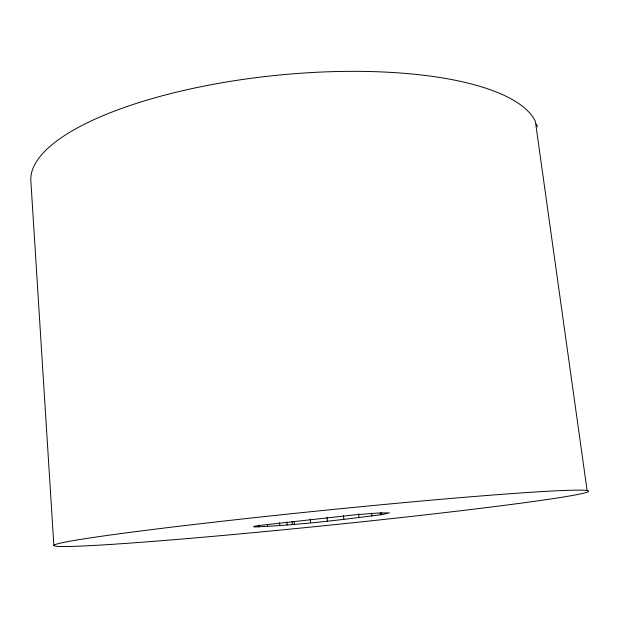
<?xml version="1.0" encoding="UTF-8"?>
<svg xmlns="http://www.w3.org/2000/svg" width="618" height="618" viewBox="0 0 618 618"><rect width="100%" height="100%" fill="white"/><g stroke="black" fill="none" stroke-linecap="round" stroke-linejoin="round"><path stroke-width="0.93" d="M381.769 514.609L389.425 512.878L378.687 513.002L355.891 514.717L257.961 525.601L253.743 526.505L254.06 526.969C296.787 525.2 339.375 520.147 381.769 514.609L381.553 512.693M587.1 490.53L535.366 121.352A254.832 81.275 -5.8 0 0 262.078 76.91A254.832 81.275 -5.8 0 0 30.9 181.707L53.866 545.555M380.17 512.894L380.379 514.809M371.619 513.125L371.928 516.007M358.602 513.797L359.012 517.629M343.454 515.543L343.855 519.383M327.007 517.312L327.393 521.152M310.205 519.004L310.591 522.843M294.122 521.476L294.407 524.35M292.098 521.646L292.376 524.52M286.852 522.094L287.131 524.968M279.521 522.712L279.799 525.594M267.494 524.558L267.671 526.482M258.687 525.037L258.865 526.961M536.524 124.102A254.832 81.275 -5.8 0 1 537.366 126.891M152.453 541.422A268.76 7.648 -5.8 0 0 585.223 492.762A268.76 7.648 -5.8 0 0 226.026 520.812A268.76 7.648 -5.8 0 0 152.453 541.422"/></g></svg>
